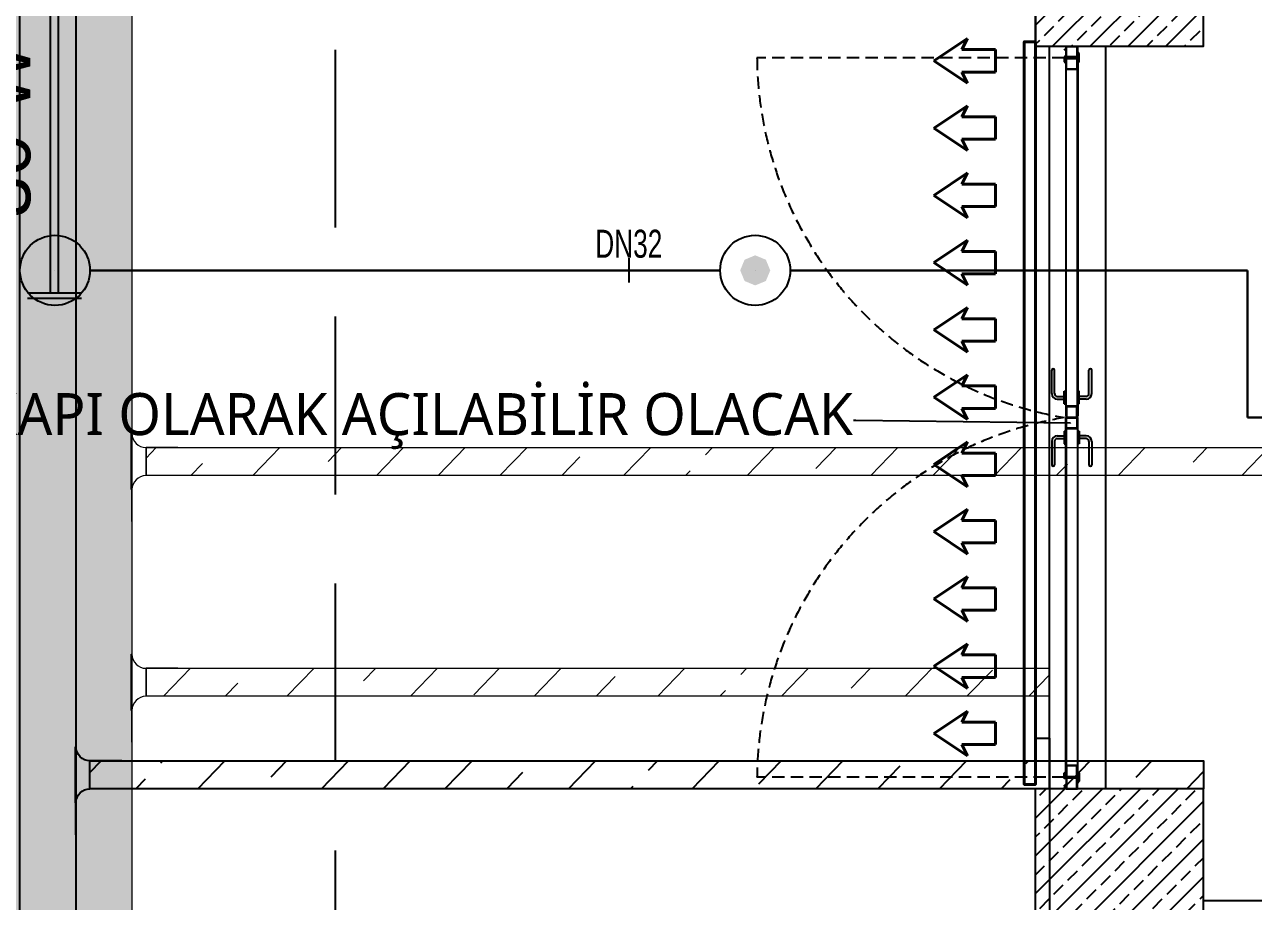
# Model space of a CAD drawing. Header units: millimetres. Extents: x -379292 to 1221486, y 92049 to 447512.
# Drawn here: x -114963 to -110576, y 164567 to 167696 of the extents above; entities that cross this region are included whole.
import ezdxf
from ezdxf import colors
from ezdxf.entities.mleader import LeaderData, LeaderLine
from ezdxf.enums import TextEntityAlignment as Align
from ezdxf.math import Vec2, Vec3

# ---------------------------------------------------------------- set-up
doc = ezdxf.new("R2010")
doc.units = ezdxf.units.MM
doc.linetypes.add('HIDDEN', pattern=[9.525, 6.35, -3.175])
for name, color, linetype in [('-M-YNGN-BORUID', 7, 'Continuous'), ('-M-YNGN-BORUUZUN', 7, 'Continuous'), ('-M-YNGN-BORUYUK', 7, 'Continuous'), ('-M-YNGN-SPR-YUK', 7, 'Continuous'), ('-M-YNGN-ZON6-CAP-', 7, 'Continuous'), ('-M-YNGN-ZON6-SPR-', 7, 'Continuous'), ('05_DOOR', 2, 'Continuous'), ('05_HATCH CONCRETE', 141, 'Continuous'), ('05_HIDDEN', 2, 'HIDDEN'), ('05_LOUVER TEXT', 2, 'Continuous'), ('05_SYMBOL', 2, 'Continuous'), ('05_VIEW 5', 5, 'Continuous'), ('05_WALL', 3, 'Continuous'), ('08_LAMP', 4, 'Continuous'), ('AIRONN ZONLAMA', 4, 'Continuous'), ('E_CT_ZA', 6, 'Continuous')]:
    doc.layers.add(name, color=color, linetype=linetype)
doc.layers.add('-M-YNGN-SPR-CAPCIZGI', color=188, linetype='Continuous', plot=False)
for name, color, linetype, lineweight in [('-M-YNGN-ZON6', 2, 'SP', 30), ('0-KRCN-HVL-KANALUFLEME01', 3, 'Continuous', 40), ('E_CT_AYDINLATMA', 3, 'Continuous', 9), ('E_CT_KA', 4, 'Continuous', 9), ('T', 8, 'Continuous', 9)]:
    doc.layers.add(name, color=color, linetype=linetype, lineweight=lineweight)
doc.styles.add('CIZGI', font='tahoma.ttf', dxfattribs={"width": 0.8, "oblique": 20})
doc.styles.add('HCAD', font='HCAD.SHX', dxfattribs={"width": 0.8, "height": 0.2})
doc.styles.add('PIPESIZE', font='hcad.shx', dxfattribs={"width": 0.8})
doc.styles.add('SPR-NOT', font='romans.shx')
doc.styles.get("Standard").update_dxf_attribs({"font": 'segoeuil.ttf'})
doc.styles.add('YAZI-2', font='arial.ttf', dxfattribs={"height": 2})
doc.linetypes.add('SP', pattern='A,2,-0.1,["SP",CIZGI,S=0.14,R=0.2,X=0,Y=-0.07],-0.255', length=2.355)
pattern_1 = [(225, (905000, -3e-07), (67.351921, -67.351921), []), (225, (904932.65, -3e-07), (67.351921, -67.351921), [47.625, -23.8125])]

# ---------------------------------------------------------------- blocks, each defined once
blk = doc.blocks.new('A$Cfc1d2090')
at = {"layer": 'T'}
h = blk.add_hatch(dxfattribs=at)
h.set_pattern_fill('ANSI31', color=8, scale=10, style=0)
h.set_pattern_definition([(45, (-103166.8061, -4932.6603), (-0.883883476, 0.883883476), [])])
h.paths.add_polyline_path([(37.5, -20), (37.5, -21.5), (45.5, -21.5), (45.5, -20)])
h = blk.add_hatch(dxfattribs=at)
h.set_pattern_fill('ANSI31', color=8, scale=10, style=0)
h.set_pattern_definition([(45, (-102696.2896, -4932.6603), (-0.883883476, 0.883883476), [])])
h.paths.add_polyline_path([(2612.5, -20), (2612.5, -21.5), (2604.5, -21.5), (2604.5, -20)])
at = {"layer": '05_DOOR', "color": 8}
for p, q in [((1239.6, 71.5), (1156.3, 71.5)), ((1239.6, 61.5), (1156.3, 61.5)), ((1249.6, 51.5), (1249.6, 26.5)), ((1259.6, 51.5), (1259.6, 26.5)), ((1390.4, 51.5), (1390.4, 26.5)), ((1400.4, 51.5), (1400.4, 26.5)), ((1410.4, 71.5), (1493.7, 71.5)), ((1410.4, 61.5), (1493.7, 61.5)), ((48, 20), (48, 21.5)), ((48, 21.5), (1320.1, 21.5)), ((1276.3, 26.5), (1231.3, 26.5)), ((1231.3, 26.5), (1231.3, 21.5)), ((1276.3, 26.5), (1276.3, 21.5)), ((2602, 21.5), (1329.9, 21.5)), ((1373.7, 26.5), (1418.7, 26.5)), ((1373.7, 26.5), (1373.7, 21.5)), ((1418.7, 26.5), (1418.7, 21.5)), ((2602, 20), (2602, 21.5)), ((2602, 20), (2602, 21.5)), ((48, -20), (48, -21.5)), ((48, -20), (48, -21.5)), ((48, -21.5), (1320.1, -21.5)), ((1231.3, -26.5), (1231.3, -21.5)), ((1276.3, -26.5), (1231.3, -26.5)), ((1249.6, -51.5), (1249.6, -26.5)), ((1259.6, -51.5), (1259.6, -26.5)), ((1276.3, -26.5), (1276.3, -21.5)), ((2602, -21.5), (1329.9, -21.5)), ((1373.7, -26.5), (1373.7, -21.5)), ((1373.7, -26.5), (1418.7, -26.5)), ((1390.4, -51.5), (1390.4, -26.5)), ((1400.4, -51.5), (1400.4, -26.5)), ((1418.7, -26.5), (1418.7, -21.5)), ((2602, -20), (2602, -21.5)), ((2602, -20), (2602, -21.5)), ((2602, -20), (2602, -21.5)), ((1239.6, -61.5), (1156.3, -61.5)), ((1239.6, -71.5), (1156.3, -71.5)), ((1410.4, -61.5), (1493.7, -61.5)), ((1410.4, -71.5), (1493.7, -71.5))]:
    blk.add_line(p, q, dxfattribs=at)
for points in [[(0, -20), (40, -20), (40, 20), (0, 20)], [(1.5, -18.5), (38.5, -18.5), (38.5, 18.5), (1.5, 18.5)], [(43, -20), (83, -20), (83, 20), (43, 20)], [(44.5, -18.5), (81.5, -18.5), (81.5, 18.5), (44.5, 18.5)], [(1325, -20), (1285, -20), (1285, 20), (1325, 20)], [(1323.5, -18.5), (1286.5, -18.5), (1286.5, 18.5), (1323.5, 18.5)], [(1325, -20), (1365, -20), (1365, 20), (1325, 20)], [(1326.5, -18.5), (1363.5, -18.5), (1363.5, 18.5), (1326.5, 18.5)], [(2607, -20), (2567, -20), (2567, 20), (2607, 20)], [(2605.5, -18.5), (2568.5, -18.5), (2568.5, 18.5), (2605.5, 18.5)], [(2650, -20), (2610, -20), (2610, 20), (2650, 20)], [(2648.5, -18.5), (2611.5, -18.5), (2611.5, 18.5), (2648.5, 18.5)]]:
    blk.add_lwpolyline(points, close=True, dxfattribs=at)
for points in [[(1285, 20), (83, 20)], [(1365, 20), (2567, 20)], [(1285, -20), (83, -20)], [(1365, -20), (2567, -20)]]:
    blk.add_lwpolyline(points, dxfattribs=at)
for centre, radius, start, end in [((1156.3, 66.5), 5, 90, 270), ((1239.6, 51.5), 20, 0, 90), ((1239.6, 51.5), 10, 0, 90), ((1410.4, 51.5), 20, 90, 180), ((1410.4, 51.5), 10, 90, 180), ((1493.7, 66.5), 5, 270, 90), ((1156.3, -66.5), 5, 90, 270), ((1239.6, -51.5), 10, 270, 0), ((1239.6, -51.5), 20, 270, 0), ((1410.4, -51.5), 20, 180, 270), ((1410.4, -51.5), 10, 180, 270), ((1493.7, -66.5), 5, 270, 90)]:
    blk.add_arc(centre, radius, start, end, dxfattribs=at)
at = {"layer": '05_HIDDEN', "color": 8, "ltscale": 7}
for points in [[(41.5, 25.5), (41.5, 1123.7)], [(2608.5, 25.5), (2608.5, 1123.7)]]:
    blk.add_lwpolyline(points, dxfattribs=at)
for centre, start, end in [((27.7, -191.5), 9.4947, 89.4007), ((2622.3, -191.5), 90.5993, 170.5053)]:
    blk.add_arc(centre, 1315.3, start, end, dxfattribs=at)
at = {"layer": '05_VIEW 5', "color": 8}
for p, q in [((10, 28), (18.3, 20)), ((56.5, 25.5), (62, 21.5)), ((2593.5, 25.5), (2588, 21.5)), ((2640, 28), (2631.7, 20)), ((26.5, -25.5), (19, -20)), ((2623.5, -25.5), (2631, -20))]:
    blk.add_line(p, q, dxfattribs=at)
for points in [[(37.7, 26.5), (55.5, 26.5, -0.414214), (56.5, 25.5), (56.5, 21.5), (36.7, 21.5), (36.7, 25.5, -0.414214)], [(2612.3, 26.5), (2594.5, 26.5, 0.414214), (2593.5, 25.5), (2593.5, 21.5), (2613.3, 21.5), (2613.3, 25.5, 0.414214)], [(55.5, -26.5), (27.5, -26.5, -0.414214), (26.5, -25.5), (26.5, -21.5), (56.5, -21.5), (56.5, -25.5, -0.414214)], [(2594.5, -26.5), (2622.5, -26.5, 0.414214), (2623.5, -25.5), (2623.5, -21.5), (2593.5, -21.5), (2593.5, -25.5, 0.414214)]]:
    blk.add_lwpolyline(points, format="xyb", close=True, dxfattribs=at)
at = {"layer": 'T', "color": 8}
for points in [[(37.5, -21.5), (37.5, -20), (45.5, -20), (45.5, -21.5)], [(2612.5, -21.5), (2612.5, -20), (2604.5, -20), (2604.5, -21.5)]]:
    blk.add_lwpolyline(points, close=True, dxfattribs=at)
for centre in [(41.5, 25.5), (2608.5, 25.5)]:
    blk.add_circle(centre, 4, dxfattribs=at)
blk = doc.blocks.new('SPRKL100')
at = {"layer": '-M-YNGN-SPR-CAPCIZGI'}
blk.add_line((0, 0.431), (0, -0.431), dxfattribs=at)
at = {"layer": '-M-YNGN-BORUID', "color": 0, "style": 'HCAD', "width": 0.8, "flags": 1}
blk.add_attdef('DIC', text='', height=0.4, dxfattribs=at).set_placement((0, -1.693), align=Align.CENTER)
at = {"layer": '-M-YNGN-BORUUZUN', "color": 0, "style": 'HCAD', "width": 0.7}
blk.add_attdef('BOY', text='', height=0.8, dxfattribs=at).set_placement((0, -1.08), align=Align.CENTER)
at = {"layer": '-M-YNGN-BORUYUK', "color": 6, "style": 'PIPESIZE', "width": 0.8}
blk.add_attdef('YUK', text='', height=0.5, dxfattribs=at).set_placement((0, 1.866), align=Align.CENTER)
at = {"color": 0, "style": 'PIPESIZE', "width": 0.7}
blk.add_attdef('CAP', text='', height=1, dxfattribs=at).set_placement((0, 0.45), align=Align.CENTER)
blk = doc.blocks.new('SP-C-UP-12')
at = {"ltscale": 10}
blk.add_line((0, 0), (0, 0), dxfattribs=at)
at = {"color": 1, "linetype": 'Continuous'}
blk.add_circle((0, 0), 12.5, dxfattribs=at)
at = {"ltscale": 10}
for points in [[(-5.37, 0), (-3.8, 3.8), (-3.8, -3.8), (0, 5.37)], [(-3.8, -3.8), (0, 5.37), (0, -5.37), (3.8, 3.8)], [(0, -5.37), (3.8, 3.8), (3.8, -3.8), (5.37, 0)]]:
    blk.add_solid(points, dxfattribs=at)
at = {"layer": '-M-YNGN-SPR-YUK', "style": 'SPR-NOT', "width": 0.5, "flags": 9}
for tag, p in [('YUK', (0, 17.77)), ('CAP', (0, 14.42)), ('TIP', (0.2, 10.78))]:
    blk.add_attdef(tag, text='', height=2.5, dxfattribs=at).set_placement(p, align=Align.MIDDLE_CENTER)
blk = doc.blocks.new('A$C69E8D8A3')
at = {"layer": '-M-YNGN-ZON6', "ltscale": 500}
for p, q in [((4301.49, 6464.38), (4076.49, 6464.38)), ((4326.49, 6464.38), (4489.72, 6464.38)), ((4489.72, 6411.88), (4489.72, 6464.38)), ((4567.31, 6411.88), (4489.72, 6411.88))]:
    blk.add_line(p, q, dxfattribs=at)
at = {"layer": '-M-YNGN-ZON6-CAP-'}
ref = blk.add_blockref('SPRKL100', (4268.85, 6464.38), dxfattribs=dict(at, xscale=10, yscale=10, zscale=10))
ref.add_attrib('CAP', 'DN32', dxfattribs={"layer": '0', "color": 0, "height": 10, "style": 'PIPESIZE', "width": 0.7}).set_placement((4268.85, 6468.88), align=Align.CENTER)
at = {"layer": '-M-YNGN-ZON6-SPR-', "rotation": 180}
for p in [(4063.99, 6464.38), (4313.99, 6464.38)]:
    blk.add_blockref('SP-C-UP-12', p, dxfattribs=at)
blk = doc.blocks.new('*U673')
h = blk.add_hatch()
h.set_pattern_fill('ANSI33', color=0, scale=50, angle=1, style=0)
h.paths.add_polyline_path([(-115493.9, 200), (1092.8, 200), (1092.8, 0), (-115493.9, 0)])
at = {"color": 0}
blk.add_lwpolyline([(-115493.9, 200), (1092.8, 200), (1092.8, 0), (-115493.9, 0)], close=True, dxfattribs=at)
at = {"ltscale": 25, "flags": 1}
for tag, p in [('YUKSEKLIK', (-228.6, -148.7)), ('KALINLIK', (-228.6, -213.3))]:
    blk.add_attdef(tag, p, '', height=50, dxfattribs=at)
blk = doc.blocks.new('*U695')
h = blk.add_hatch()
h.set_pattern_fill('ANSI33', color=0, scale=50, angle=1, style=0)
h.paths.add_polyline_path([(-3214.3, 100), (10.7, 100), (10.7, 0), (-3214.3, 0)])
at = {"color": 0}
blk.add_lwpolyline([(-3214.3, 100), (10.7, 100), (10.7, 0), (-3214.3, 0)], close=True, dxfattribs=at)
at = {"ltscale": 25, "flags": 1}
for tag, p in [('YUKSEKLIK', (-228.6, -148.7)), ('KALINLIK', (-228.6, -213.3))]:
    blk.add_attdef(tag, p, '', height=50, dxfattribs=at)
blk = doc.blocks.new('*U696')
h = blk.add_hatch()
h.set_pattern_fill('ANSI33', color=0, scale=50, angle=1, style=0)
h.paths.add_polyline_path([(-6100.3, 100), (460.7, 100), (460.7, 0), (-6100.3, 0)])
at = {"color": 0}
blk.add_lwpolyline([(-6100.3, 100), (460.7, 100), (460.7, 0), (-6100.3, 0)], close=True, dxfattribs=at)
at = {"ltscale": 25, "flags": 1}
for tag, p in [('YUKSEKLIK', (-228.6, -148.7)), ('KALINLIK', (-228.6, -213.3))]:
    blk.add_attdef(tag, p, '', height=50, dxfattribs=at)
blk = doc.blocks.new('*U720')
h = blk.add_hatch()
h.set_pattern_fill('ANSI33', color=0, scale=50, angle=1, style=0)
h.paths.add_polyline_path([(-71173.4, 600), (45488.7, 600), (45488.7, 0), (-71173.4, 0)])
at = {"color": 0}
blk.add_lwpolyline([(-71173.4, 600), (45488.7, 600), (45488.7, 0), (-71173.4, 0)], close=True, dxfattribs=at)
at = {"ltscale": 25, "flags": 1}
for tag, p in [('YUKSEKLIK', (-228.6, -148.7)), ('KALINLIK', (-228.6, -213.3))]:
    blk.add_attdef(tag, p, '', height=50, dxfattribs=at)
blk = doc.blocks.new('*U254')
at = {"color": 0}
for p, q in [((-164, 164), (-50, 164)), ((-50, 164), (-50, 167)), ((-50, 167), (150, 167)), ((150, 167), (150, 164)), ((264, 164), (150, 164)), ((0, 0), (0, 114)), ((100, 114), (0, 114)), ((100, 0), (100, 114))]:
    blk.add_line(p, q, dxfattribs=at)
for centre, start, end in [((-50, 114), 0, 90), ((150, 114), 90, 180)]:
    blk.add_arc(centre, 50, start, end, dxfattribs=at)
blk = doc.blocks.new('*U255')
at = {"color": 0}
for p, q in [((-164, 164), (-50, 164)), ((-50, 164), (-50, 167)), ((-50, 167), (150, 167)), ((150, 167), (150, 164)), ((264, 164), (150, 164)), ((0, 0), (0, 114)), ((100, 114), (0, 114)), ((100, 0), (100, 114))]:
    blk.add_line(p, q, dxfattribs=at)
for centre, start, end in [((-50, 114), 0, 90), ((150, 114), 90, 180)]:
    blk.add_arc(centre, 50, start, end, dxfattribs=at)
blk = doc.blocks.new('*U893')
h = blk.add_hatch()
h.set_pattern_fill('ANSI33', color=0, scale=50, angle=1, style=0)
h.paths.add_polyline_path([(-3523.2, 100), (451.8, 100), (451.8, 0), (-3523.2, 0)])
at = {"color": 0}
blk.add_lwpolyline([(-3523.2, 100), (451.8, 100), (451.8, 0), (-3523.2, 0)], close=True, dxfattribs=at)
at = {"ltscale": 25, "flags": 1}
for tag, p in [('YUKSEKLIK', (-228.6, -148.7)), ('KALINLIK', (-228.6, -213.3))]:
    blk.add_attdef(tag, p, '', height=50, dxfattribs=at)
blk = doc.blocks.new('*U391')
at = {"color": 0}
for p, q in [((-164, 164), (-50, 164)), ((-50, 164), (-50, 167)), ((-50, 167), (150, 167)), ((150, 167), (150, 164)), ((264, 164), (150, 164)), ((0, 0), (0, 114)), ((100, 114), (0, 114)), ((100, 0), (100, 114))]:
    blk.add_line(p, q, dxfattribs=at)
for centre, start, end in [((-50, 114), 0, 90), ((150, 114), 90, 180)]:
    blk.add_arc(centre, 50, start, end, dxfattribs=at)
blk = doc.blocks.new('40 W SIVA ÜSTÜ ETANJ LED E 50')
at = {"layer": '08_LAMP'}
for p, q in [((-625, -100), (-625, 100)), ((-605, -100), (-605, 100)), ((605, -100), (605, 100)), ((625, -100), (625, 100)), ((-605, 15), (605, 15)), ((-605, -15), (605, -15))]:
    blk.add_line(p, q, dxfattribs=at)
blk.add_lwpolyline([(625, -125), (800, -125), (800, 125), (625, 125)], close=True, dxfattribs=at)
at = {"layer": '08_LAMP', "color": 2, "style": 'YAZI-2'}
blk.add_text('30 W', height=200, dxfattribs=at).set_placement((0, 90), align=Align.CENTER)
blk.add_text('E', height=125, dxfattribs=at).set_placement((712.5, 0), align=Align.MIDDLE)
blk = doc.blocks.new('OK-2')
for p, q in [((5, 10), (-10, 0)), ((2.5, 5), (5, 10)), ((5, -10), (-10, 0)), ((2.5, 5), (17.5, 5)), ((17.5, 5), (17.5, -5)), ((2.5, -5), (5, -10)), ((2.5, -5), (17.5, -5))]:
    blk.add_line(p, q)
blk = doc.blocks.new('OtoParkBodrumKatMimari')
at = {"layer": '05_HATCH CONCRETE'}
h = blk.add_hatch(dxfattribs=at)
h.set_pattern_fill('ANSI33', color=8, scale=15, angle=180, style=0)
h.set_pattern_definition(pattern_1)
h.paths.add_polyline_path([(135600, 67400), (135000, 67400), (135000, 66800), (135600, 66800)])
h = blk.add_hatch(dxfattribs=at)
h.set_pattern_fill('ANSI33', color=8, scale=15, angle=180, style=0)
h.set_pattern_definition(pattern_1)
h.paths.add_polyline_path([(135600, 64150), (135000, 64150), (135000, 63550), (135600, 63550)])
at = {"color": 5}
for points in [[(135600, 67400), (135000, 67400), (135000, 66800), (135600, 66800)], [(135600, 64150), (135000, 64150), (135000, 63550), (135600, 63550)]]:
    blk.add_lwpolyline(points, close=True, dxfattribs=at)
at = {"layer": '05_SYMBOL', "color": 252, "linetype": 'HIDDEN', "ltscale": 100}
blk.add_lwpolyline([(132500, 166800), (132500, 53048)], dxfattribs=at)
at = {"layer": '05_WALL', "color": 8, "ltscale": 25}
for points in [[(135600, 67200), (139950, 67200), (139950, 63750), (135600, 63750)], [(135050, 66800), (135050, 64150)], [(135250, 66800), (135250, 64150)]]:
    blk.add_lwpolyline(points, dxfattribs=at)
at = {"layer": '05_DOOR', "rotation": 90}
blk.add_blockref('A$Cfc1d2090', (135130, 64150), dxfattribs=at)
at = {"layer": '05_LOUVER TEXT', "ltscale": 25}
ml = blk.add_multileader_mtext('Standard', dxfattribs=at)
ml.set_content('BU PANJUR KAPI OLARAK AÇILABİLİR OLACAK', color=256)
ml.set_leader_properties()
ml.build(insert=Vec2(0, 0))
ctx = ml.context
ctx.base_point, ctx.char_height, ctx.plane_origin = Vec3(130156.3, 65464.4), 150, Vec3(135130, 65455)
ctx.text_align_type = 2
notes = []
notes.append((ctx, [(0, (1, 1, 0), (134359, 65464.4), (-1, 0), 8, [(0, [(135130, 65455)], 0, [])])]))
ctx.mtext.insert, ctx.mtext.alignment, ctx.mtext.flow_direction = Vec3(134349, 65562.1), 3, 5
for ctx, leaders in notes:
    for number, flags, end, landing, length, lines in leaders:
        leader = LeaderData()
        leader.index, (leader.has_last_leader_line, leader.has_dogleg_vector, leader.attachment_direction) = number, flags
        leader.last_leader_point, leader.dogleg_vector, leader.dogleg_length = Vec3(end), Vec3(landing), length
        for number, points, colour, breaks in lines:
            line = LeaderLine()
            line.index, line.vertices, line.color, line.breaks = number, Vec3.list(points), colors.encode_raw_color(colour), breaks
            leader.lines.append(line)
        ctx.leaders.append(leader)

msp = doc.modelspace()

# ---------------------------------------------------------------- block references
at = {"color": 8}
msp.add_blockref('OtoParkBodrumKatMimari', (-246354.8, 100818.8), dxfattribs=at)

# ---------------------------------------------------------------- next in the draw order: linework, layer by layer
at = {"layer": '0-KRCN-HVL-KANALUFLEME01'}
msp.add_lwpolyline([(-111354.6, 167634.6), (-111394.6, 167634.6), (-111394.6, 164984.6), (-111354.6, 164984.6)], close=True, dxfattribs=at)
at = {"layer": 'AIRONN ZONLAMA', "color": 1, "ltscale": 25}
msp.add_lwpolyline([(-111304.6, 202285.7), (-111304.6, 185099.1), (-103654.6, 185099.1), (-103454.6, 169699.1), (-103754.6, 169699.1), (-103754.6, 169599.1), (-110754.6, 169599.1), (-110754.6, 169699.1), (-111354.6, 169699.1), (-111354.6, 165149.1), (-111304.6, 165149.1), (-111304.6, 161899.1), (-111504.6, 161899.1), (-111504.6, 161299.1), (-103754.6, 161349.1), (-103754.6, 161299.1), (-103554.8, 161299.1), (-106484.4, 157980), (-106709.3, 158178.5), (-107106.4, 157728.7), (-106881.4, 157530.2), (-110686.5, 153219.3)], dxfattribs=at)

# ---------------------------------------------------------------- next in the draw order: block references
at = {"layer": '-M-YNGN-ZON6', "ltscale": 25, "xscale": 10, "yscale": 10, "zscale": 10}
msp.add_blockref('A$C69E8D8A3', (-155494.7, 102175), dxfattribs=at)
at = {"layer": '0-KRCN-HVL-KANALUFLEME01', "xscale": 7.99999132470941, "yscale": 7.99999132470941, "zscale": 7.99999132470941}
for p in [(-111637.4, 167566.4), (-111637.4, 167326.4), (-111637.4, 167086.4), (-111637.4, 166846.4), (-111637.4, 166606.4), (-111637.4, 166366.4), (-111637.4, 166126.4), (-111637.4, 165886.4), (-111637.4, 165646.4), (-111637.4, 165406.4), (-111637.4, 165166.4)]:
    msp.add_blockref('OK-2', p, dxfattribs=at)
at = {"layer": '08_LAMP', "xscale": 0.9600000000000062, "yscale": 0.9600000000000062, "zscale": 0.9600000000000062, "rotation": 90}
msp.add_blockref('40 W SIVA ÜSTÜ ETANJ LED E 50', (-114856.4, 167318.8), dxfattribs=at)
at = {"layer": 'E_CT_AYDINLATMA', "color": 2, "rotation": 90}
for name, p in [('*U254', (-114415.8, 166086.3)), ('*U255', (-114415.8, 165298.8))]:
    msp.add_blockref(name, p, dxfattribs=at)
at = {"layer": 'E_CT_AYDINLATMA', "rotation": 180}
for name, p in [('*U696', (-114069.1, 166186.3)), ('*U695', (-114519.1, 165398.8))]:
    msp.add_blockref(name, p, dxfattribs=at)
at = {"layer": 'E_CT_KA', "color": 6, "rotation": 270}
msp.add_blockref('*U720', (-115179.8, 198889.2), dxfattribs=at)
at = {"layer": 'E_CT_ZA', "color": 30, "rotation": 90}
msp.add_blockref('*U673', (-114779.8, 268969.8), dxfattribs=at)
at = {"layer": 'E_CT_ZA', "color": 2, "xscale": -1, "rotation": 89.99999999999997}
msp.add_blockref('*U391', (-114615.8, 165068.8), dxfattribs=at)
at = {"layer": 'E_CT_ZA', "color": 112, "rotation": 180}
msp.add_blockref('*U893', (-114278.1, 165068.8), dxfattribs=at)

doc.saveas('drawing.dxf')
